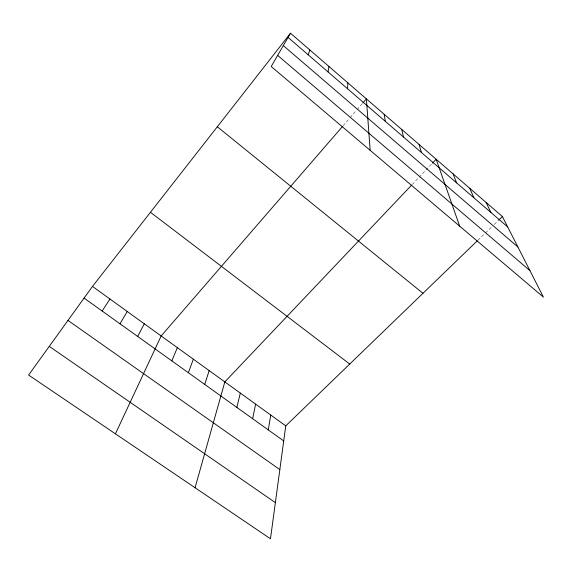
<?xml version="1.0" encoding="UTF-8"?>
<svg xmlns="http://www.w3.org/2000/svg" width="572" height="572" viewBox="0 0 572 572"><rect width="100%" height="100%" fill="white"/><g stroke="black" fill="none" stroke-linecap="round" stroke-linejoin="round"><path stroke-width="0.43" stroke-dasharray="2.86 2.15" d="M343.143 125.733L349.535 118.347M350.114 117.675L356.506 110.289M357.085 109.624L362.319 103.582M412.205 184.499L431.867 163.778M477.927 240.211L484.834 233.533M485.464 232.926L491.741 226.862M494.251 224.438L498.012 220.799"/><path stroke-width="0.86" d="M347.583 88.796L347.805 82.804M477.298 240.819L285.75 425.861L270.484 538.788L28.6 375.053L92.485 286.415L290.483 33.212L502.409 216.559L543.4 297.09L271.221 66.509L290.483 33.212M268.268 429.887L270.77 415.05M328.028 71.915L328.964 66.502M252.645 418.711L255.62 404.118M236.851 407.407L240.311 393.071M195.066 487.737L224.832 381.903L411.59 185.142M204.712 384.413L209.18 370.613M308.179 54.79L309.86 49.971M188.367 372.715L193.35 359.187M171.836 360.889L177.349 347.64M115.43 433.833L161.161 335.964L342.564 126.405M137.673 336.443L144.294 323.795M120.02 323.809L127.227 311.483M102.159 311.032L109.96 299.02M362.898 102.91L366.387 98.877L370.163 150.329M432.482 163.134L436.164 159.252L459.673 226.162M498.641 220.199L502.409 216.559M49.271 346.375L275.375 502.645M67.982 320.413L279.837 469.598M84.07 298.091L283.712 440.94M92.485 286.415L285.75 425.861M150.45 212.291L349.735 364.049M217.317 126.77L422.973 293.293M277.656 55.384L529.915 270.606M283.312 45.61L517.889 246.982M288.045 37.416L507.693 226.941M486.164 202.509L490.905 212.455M469.712 188.274L473.888 197.776M453.045 173.852L456.649 182.904M419.062 144.451L421.471 152.545M401.737 129.465L403.517 137.051M384.177 114.271L385.321 121.35"/></g></svg>
